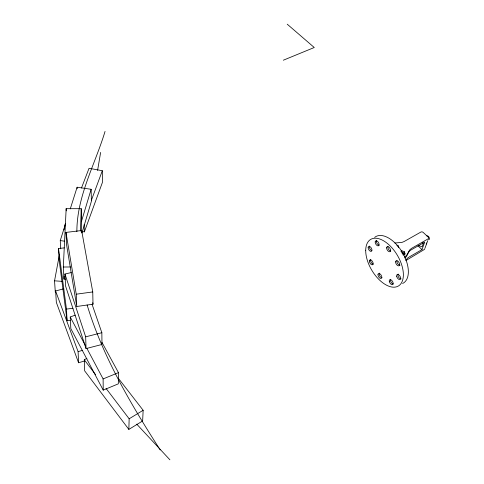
<?xml version="1.0" encoding="UTF-8"?>
<svg xmlns="http://www.w3.org/2000/svg" width="484" height="484" viewBox="0 0 484 484"><rect width="100%" height="100%" fill="white"/><g stroke="black" fill="none" stroke-linecap="round" stroke-linejoin="round"><path stroke-width="0.73" d="M101.955 342.345L118.465 372.626L118.332 383.842L103.219 390.128L70.821 328.594L70.24 317.008L75.189 315.138M118.302 378.234L143.149 410.293L142.641 420.965L128.853 429.411L129.149 418.787L106.038 388.392M76.865 231.661C76.853 196.044 95.021 164.621 105.046 131.43M80.453 231.092L81.227 208.695L66.157 208.683L63.319 267.023L63.991 279.129L65.485 279.117M81.288 230.759L81.615 220.958L81.227 208.695M63.991 279.129L64.13 276.146M100.624 152.412L97.593 170.416M55.315 292.312L54.547 280.823L59.357 255.014M64.021 229.942L65.122 224.044M81.947 232.998L91.391 201.271L91.143 189.292L77.113 187.223L70.283 208.846M81.566 221.079L91.143 189.292M60.724 248.752L60.258 240.566L65.497 223.983M397.824 246.32L398.042 245.666L396.765 245.182M404.793 254.505L405.017 253.858L404.388 251.765L401.823 250.791L401.381 252.091L403.94 253.065L404.442 254.735M403.94 253.065L404.388 251.765M405.798 260.047L408.169 257.585L421.988 249.593L424.716 242.103L410.801 250.089C407.492 251.698 407.945 256.23 404.83 257.984M82.189 231.473L84.361 231.878L102.408 182.432L102.318 170.731L89.05 168.281L81.469 188.022M426.198 244.009L426.586 242.962M424.994 248.147L427.735 240.663M91.337 200.436L102.318 170.731M405.961 260.495L424.244 249.544A1.688 1.21 19.9 0 0 424.74 248.734M129.149 418.787L143.149 410.293M404.364 256.956C408.357 255.576 407.831 250.337 411.37 248.467L428.171 238.836A1.706 1.21 19.6 0 0 428.189 237.075L423.228 232.453A1.7 1.204 19.2 0 0 420.892 232.048L404.104 241.546L401.944 242.399L394.823 243.016M403.069 254.971L405.017 253.858M400.855 251.341L401.823 250.791M128.853 429.411L84.664 370.853L84.283 359.787L86.908 358.329M283.334 60.21L314.261 47.511L287.242 24.2M103.219 390.128L103.116 378.936L118.465 372.626M63.374 288.887L55.593 290.981L56.356 302.427L78.565 362.752L84.797 360.901M78.565 362.752L78.099 351.632L82.316 350.398M71.275 272.565L64.947 274.035L65.6 286.117L86.043 348.589L101.973 344.469L101.852 332.714L92.105 304.412M86.043 348.589L85.674 336.834L101.852 332.714M76.762 306.475L93.007 304.212L92.753 291.937L81.645 230.517L65.975 232.417L66.604 244.952L76.762 306.475L76.254 294.193L65.975 232.417M76.254 294.193L92.753 291.937M64.281 247.887L58.497 248.522L59.205 260.41L67.082 320.729L70.077 320.347M67.082 320.729L66.447 309.094L72.981 308.284M63.319 267.023L70.549 266.974M54.547 280.823L62.521 281.398M60.258 240.566L64.693 241.22M418.599 245.6L422.09 246.792L423.234 243.64L422.641 242.551M417.988 245.811L421.988 249.593M169.896 459.8L136.748 424.153M84.283 359.787L95.614 374.689M160.192 449.914C130.964 404.37 102.868 357.083 87.12 304.968M70.24 317.008L85.438 345.643M86.854 348.305L103.116 378.936M55.593 290.981L78.099 351.632M64.947 274.035L85.674 336.834M398.042 245.666L398.653 247.735M92.746 302.736L93.007 304.212M58.497 248.522L66.447 309.094M66.157 208.683L66.26 210.849M77.113 187.223L77.168 188.724M81.645 230.517L81.717 232.725M84.149 224.6L84.361 231.878M426.779 235.92A2.166 1.283 58.5 0 1 429.211 237.571A2.166 1.283 58.5 0 1 428.437 239.743M402.01 253.144A1.385 1.01 19.1 0 1 403.233 254.784M402.434 253.64A1.379 1.01 19.1 0 1 403.136 254.294M403.239 254.711A1.379 1.01 19.1 0 1 403.208 254.917M374.652 237.372A27.019 14.901 59.1 0 1 402.131 251.989A27.019 14.901 59.1 0 1 402.603 283.473M401.109 278.826A2.844 1.567 58.3 0 1 398.55 277.12A2.844 1.567 58.3 0 1 398.175 274.071M393.256 283.939A2.801 1.519 58.4 0 1 391.132 282.226A2.801 1.519 58.4 0 1 390.564 279.558M382.003 277.762A2.765 1.482 58.9 0 1 379.74 275.844A2.765 1.482 58.9 0 1 379.48 273.109M373.303 264.113A2.747 1.482 59.6 0 1 371.113 262.225A2.747 1.482 59.6 0 1 370.817 259.515M371.821 250.639A2.765 1.506 60 0 1 369.794 248.588A2.765 1.506 60 0 1 369.637 246.041M379.226 245.164A2.807 1.549 59.9 0 1 376.969 243.27A2.807 1.549 59.9 0 1 376.679 240.469M390.763 251.051A2.844 1.585 59.4 0 1 388.549 249.369A2.844 1.585 59.4 0 1 387.986 246.562M400.074 265.117A2.862 1.591 58.7 0 1 397.697 263.659A2.862 1.591 58.7 0 1 396.965 260.67M365.716 250.24A27.11 14.81 59.2 0 0 393.631 287.193A27.11 14.81 59.2 0 0 394.297 250.7A27.11 14.81 59.2 0 0 365.716 250.24M396.741 276.515A2.85 1.561 58.3 0 0 400.135 279.45A2.85 1.561 58.3 0 0 399.052 275.112A2.85 1.561 58.3 0 0 396.741 276.515M389.342 281.64A2.807 1.519 58.4 0 0 392.663 284.55A2.807 1.519 58.4 0 0 391.586 280.278A2.807 1.519 58.4 0 0 389.342 281.64M377.998 274.628A2.765 1.482 59 0 0 380.787 278.469A2.765 1.482 59 0 0 380.932 274.858A2.765 1.482 59 0 0 377.998 274.628M369.371 260.943A2.753 1.476 59.6 0 0 372.081 264.815A2.753 1.476 59.6 0 0 372.305 261.245A2.753 1.476 59.6 0 0 369.371 260.943M368.155 247.572A2.765 1.5 60 0 0 370.938 251.396A2.765 1.5 60 0 0 371.065 247.687A2.765 1.5 60 0 0 368.155 247.572M375.197 241.927A2.807 1.549 60 0 0 377.974 245.86A2.807 1.549 60 0 0 378.228 242.151A2.807 1.549 60 0 0 375.197 241.927M386.619 247.838A2.85 1.585 59.4 0 0 389.511 251.765A2.85 1.585 59.4 0 0 389.693 247.953A2.85 1.585 59.4 0 0 386.619 247.838M395.622 261.838A2.862 1.591 58.7 0 0 398.477 265.861A2.862 1.591 58.7 0 0 398.792 262.153A2.862 1.591 58.7 0 0 395.622 261.838"/></g></svg>
